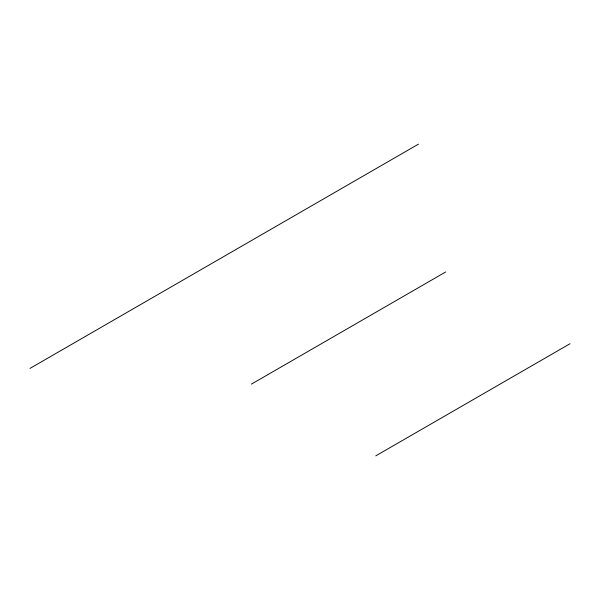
<?xml version="1.0" encoding="UTF-8"?>
<svg xmlns="http://www.w3.org/2000/svg" width="600" height="600" viewBox="0 0 600 600"><rect width="100%" height="100%" fill="white"/><g stroke="black" fill="none" stroke-linecap="round" stroke-linejoin="round"><path stroke-width="0.9" d="M30 368.407L418.493 144.12M251.438 384.112L445.68 271.965M375.757 455.88L570 343.74"/></g></svg>
